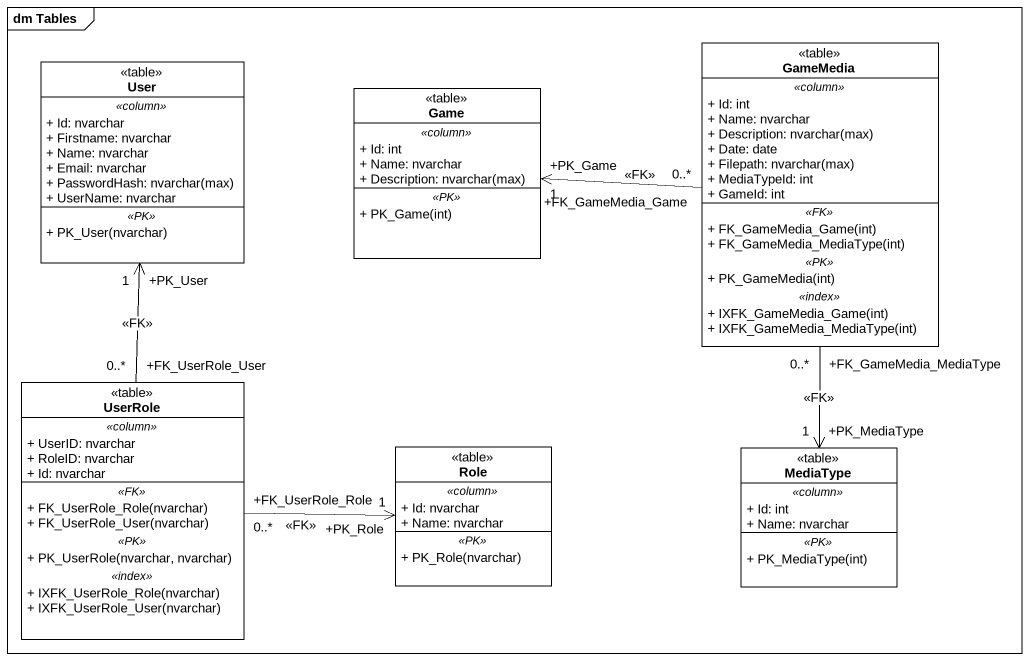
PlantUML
@startuml
mainframe dm Tables
hide circle
hide empty members
skinparam classAttributeIconSize 0
class GameMedia <<table>> {
  .. <<column>> ..
  + Id: int
  + Name: nvarchar
  {field} + Description: nvarchar(max)
  + Date: date
  {field} + Filepath: nvarchar(max)
  + MediaTypeId: int
  + GameId: int
  .. <<FK>> ..
  + FK_GameMedia_Game(int)
  + FK_GameMedia_MediaType(int)
  .. <<PK>> ..
  + PK_GameMedia(int)
  .. <<index>> ..
  + IXFK_GameMedia_Game(int)
  + IXFK_GameMedia_MediaType(int)
}
class User <<table>> {
  .. <<column>> ..
  + Id: nvarchar
  + Firstname: nvarchar
  + Name: nvarchar
  + Email: nvarchar
  {field} + PasswordHash: nvarchar(max)
  + UserName: nvarchar
  .. <<PK>> ..
  + PK_User(nvarchar)
}
class Game <<table>> {
  .. <<column>> ..
  + Id: int
  + Name: nvarchar
  {field} + Description: nvarchar(max)
  .. <<PK>> ..
  + PK_Game(int)
}
class UserRole <<table>> {
  .. <<column>> ..
  + UserID: nvarchar
  + RoleID: nvarchar
  + Id: nvarchar
  .. <<FK>> ..
  + FK_UserRole_Role(nvarchar)
  + FK_UserRole_User(nvarchar)
  .. <<PK>> ..
  + PK_UserRole(nvarchar, nvarchar)
  .. <<index>> ..
  + IXFK_UserRole_Role(nvarchar)
  + IXFK_UserRole_User(nvarchar)
}
class Role <<table>> {
  .. <<column>> ..
  + Id: nvarchar
  + Name: nvarchar
  .. <<PK>> ..
  + PK_Role(nvarchar)
}
class MediaType <<table>> {
  .. <<column>> ..
  + Id: int
  + Name: nvarchar
  .. <<PK>> ..
  + PK_MediaType(int)
}
GameMedia "+FK_GameMedia_Game\n0..*" -left-> "+PK_Game\n1" Game : <<FK>>
GameMedia "+FK_GameMedia_MediaType\n0..*" --> "+PK_MediaType\n1" MediaType : <<FK>>
UserRole "+FK_UserRole_User\n0..*" -up-> "+PK_User\n1" User : <<FK>>
UserRole "+FK_UserRole_Role\n0..*" -right-> "+PK_Role\n1" Role : <<FK>>
@enduml
